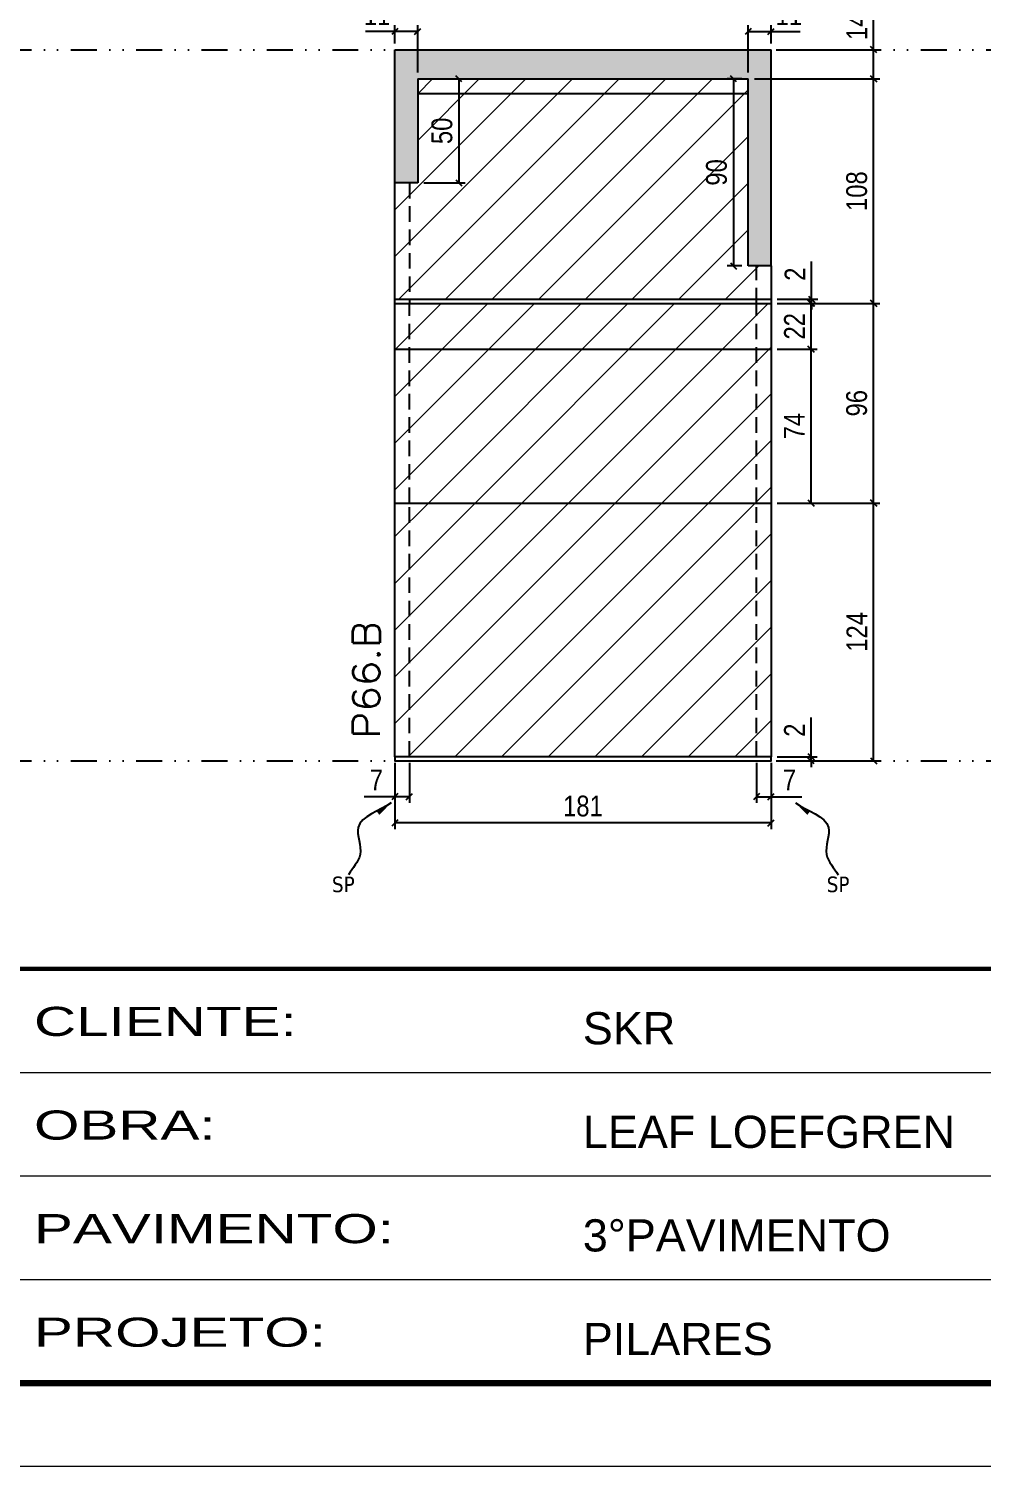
# Model space of a CAD drawing. Extents: x 14400 to 27878, y -21631 to 6985.
# Drawn here: x 16444 to 16903, y -957 to -265 of the extents above; entities that cross this region are included whole.
import ezdxf

# ---------------------------------------------------------------- set-up
doc = ezdxf.new("R2010")
doc.units = 0
for name, pattern in [('CONTINUO', [0]), ('DASHED', [0.75, 0.5, -0.25]), ('DIVIDE2', [0.625, 0.25, -0.125, 0, -0.125, 0, -0.125]), ('HIDDEN', [0.375, 0.25, -0.125])]:
    doc.linetypes.add(name, pattern=pattern)
for name, color, linetype in [('COTA', 241, 'Continuous'), ('Nível', 160, 'Continuous'), ('Painéis', 200, 'Continuous'), ('SARR_2.2x7', 40, 'Continuous'), ('Sarrafo de Pressão', 42, 'HIDDEN'), ('texto', 7, 'Continuous')]:
    doc.layers.add(name, color=color, linetype=linetype)
for name, color, linetype, lineweight in [('Folhas', 255, 'Continuous', 9), ('Hachura', 251, 'Continuous', 9), ('SARRAFO DE PRESSAO', 251, 'DASHED', 9), ('Texto Seção', 7, 'Continuous', 15)]:
    doc.layers.add(name, color=color, linetype=linetype, lineweight=lineweight)
doc.styles.add('ARIAL', font='arial.ttf')
doc.styles.add('COTA TECNICA', font='techl___.ttf', dxfattribs={"height": 10})
doc.styles.add('COTA TECNICA-50', font='techl___.ttf', dxfattribs={"height": 10})
doc.styles.add('REGUA-120', font='ROMANS.shx', dxfattribs={"height": 15})
doc.styles.get("Standard").update_dxf_attribs({"font": 'arial.ttf'})
doc.styles.add('Tecnologia', font='')
doc.styles.get('Tecnologia').set_extended_font_data('Forgotten Futurist')
doc.dimstyles.new('COTA PAINEL-50', dxfattribs={"dimtxt": 10, "dimasz": 3, "dimexe": 3, "dimexo": 3, "dimgap": 3, "dimtad": 1, "dimdec": 1, "dimzin": 12, "dimdsep": 46, "dimtxsty": 'COTA TECNICA-50', "dimblk1": 'OBLIQUE', "dimblk2": 'OBLIQUE', "dimsah": 1, "dimcen": 0.9, "dimclrd": 4, "dimclre": 4, "dimclrt": 240, "dimadec": 1, "dimazin": 3, "dimtfac": 1, "dimtdec": 1, "dimtmove": 0, "dimatfit": 3, "dimfxl": 1, "dimtolj": 1, "dimtzin": 12, "dimarcsym": 0})
doc.dimstyles.new('PAINEL', dxfattribs={"dimtxt": 10, "dimasz": 3, "dimexe": 3, "dimexo": 3, "dimgap": 3, "dimtad": 1, "dimdec": 1, "dimzin": 12, "dimdsep": 46, "dimtxsty": 'COTA TECNICA', "dimblk1": 'OBLIQUE', "dimblk2": 'OBLIQUE', "dimsah": 1, "dimcen": 0.9, "dimclrd": 4, "dimclre": 4, "dimclrt": 240, "dimadec": 1, "dimazin": 3, "dimtfac": 1, "dimtdec": 1, "dimtmove": 0, "dimatfit": 3, "dimfxl": 1, "dimtolj": 1, "dimtzin": 12, "dimarcsym": 0})
doc.dimstyles.get("Standard").update_dxf_attribs({"dimtxt": 0.18, "dimasz": 0.18, "dimexe": 0.18, "dimexo": 0.0625, "dimgap": 0.09, "dimtad": 0, "dimtih": 1, "dimtoh": 1, "dimdec": 4, "dimzin": 0, "dimdsep": 46, "dimtxsty": 'Standard', "dimcen": 0.09, "dimadec": 0, "dimazin": 0, "dimtfac": 1, "dimtdec": 4, "dimtofl": 0, "dimtmove": 0, "dimatfit": 3, "dimfxl": 1, "dimtolj": 1, "dimtzin": 0, "dimarcsym": 0})

# ---------------------------------------------------------------- blocks, each defined once
blk = doc.blocks.new('9999999999')
at = {"color": 30, "linetype": 'CONTINUO'}
for p, q in [((98564.56, 34379.64), (99583.98, 34379.64)), ((98564.56, 34329.83), (99487.98, 34329.83)), ((98564.56, 34280.02), (99487.98, 34280.02))]:
    blk.add_line(p, q, dxfattribs=at)
at = {"color": 30, "linetype": 'CONTINUO', "const_width": 2}
blk.add_lwpolyline([(99583.98, 34230.21), (99583.98, 34414.45, 0.414214), (99568.98, 34429.45), (98228.98, 34429.45, 0.414214), (98213.98, 34414.45), (98213.98, 34245.21, 0.414214), (98228.98, 34230.21), (99583.98, 34230.21)], format="xyb", dxfattribs=at)
at = {"layer": 'Folhas'}
blk.add_lwpolyline([(98138.98, 34190.21), (99623.98, 34190.21), (99623.98, 35240.21), (98138.98, 35240.21)], close=True, dxfattribs=at)
at = {"layer": 'Folhas', "color": 30, "const_width": 3}
blk.add_lwpolyline([(98213.98, 34230.21), (99583.98, 34230.21), (99583.98, 35200.21), (98213.98, 35200.21)], close=True, dxfattribs=at)
at = {"color": 7, "linetype": 'Continuous', "ltscale": 5, "style": 'ARIAL'}
for s, height, p in [('SKR', 15.483, (98837.68, 34393.13)), ('LEAF LOEFGREN', 15.4829, (98837.68, 34343.32)), ('3°PAVIMENTO', 15.4829, (98837.68, 34293.51)), ('PILARES', 15.483, (98837.68, 34243.7))]:
    blk.add_text(s, height=height, dxfattribs=at).set_placement(p)
at = {"layer": 'Folhas', "color": 7, "style": 'Tecnologia', "width": 1.5}
for s, p in [('CLIENTE:', (98573.65, 34397.17)), ('OBRA:', (98573.65, 34347.31)), ('PAVIMENTO:', (98573.65, 34297.5)), ('PROJETO:', (98573.65, 34247.69))]:
    blk.add_text(s, height=14, dxfattribs=at).set_placement(p)
blk = doc.blocks.new('_Oblique')
at = {"color": 0, "linetype": 'ByBlock', "lineweight": -2}
blk.add_line((-0.5, -0.5), (0.5, 0.5), dxfattribs=at)
blk = doc.blocks.new('*D978')
at = {"layer": 'COTA', "color": 4, "lineweight": -2, "transparency": 16777216}
for p, q in [((16620.22, -618.44), (16620.22, -650.33)), ((16801.22, -618.44), (16801.22, -650.33)), ((16801.22, -647.33), (16620.22, -647.33))]:
    blk.add_line(p, q, dxfattribs=at)
at = {"layer": 'Defpoints', "color": 0, "transparency": 16777216}
for p in [(16620.22, -615.44), (16801.22, -615.44), (16620.22, -647.33)]:
    blk.add_point(p, dxfattribs=at)
at = {"layer": 'COTA', "color": 4, "lineweight": -2, "transparency": 16777216, "xscale": 3, "yscale": 3, "zscale": 3, "rotation": 180}
blk.add_blockref('_Oblique', (16620.22, -647.33), dxfattribs=at)
at = {"layer": 'COTA', "color": 4, "lineweight": -2, "transparency": 16777216, "xscale": 3, "yscale": 3, "zscale": 3}
blk.add_blockref('_Oblique', (16801.22, -647.33), dxfattribs=at)
at = {"layer": 'COTA', "color": 240, "transparency": 16777216, "insert": (16710.72, -639.24), "char_height": 10, "attachment_point": 5, "style": 'COTA TECNICA'}
blk.add_mtext('\\A1;181', dxfattribs=at)
blk = doc.blocks.new('*D979')
at = {"layer": 'COTA', "color": 4, "lineweight": -2, "transparency": 16777216}
for p, q in [((16794.22, -618.44), (16794.22, -637.68)), ((16801.22, -620.44), (16801.22, -637.68)), ((16794.22, -634.68), (16801.22, -634.68)), ((16801.22, -634.68), (16815.95, -634.68))]:
    blk.add_line(p, q, dxfattribs=at)
at = {"layer": 'Defpoints', "color": 0, "transparency": 16777216}
for p in [(16794.22, -615.44), (16801.22, -617.44), (16801.22, -634.68)]:
    blk.add_point(p, dxfattribs=at)
at = {"layer": 'COTA', "color": 4, "lineweight": -2, "transparency": 16777216, "xscale": 3, "yscale": 3, "zscale": 3, "rotation": 180}
blk.add_blockref('_Oblique', (16794.22, -634.68), dxfattribs=at)
at = {"layer": 'COTA', "color": 4, "lineweight": -2, "transparency": 16777216, "xscale": 3, "yscale": 3, "zscale": 3}
blk.add_blockref('_Oblique', (16801.22, -634.68), dxfattribs=at)
at = {"layer": 'COTA', "color": 240, "transparency": 16777216, "insert": (16810.08, -626.61), "char_height": 10, "attachment_point": 5, "style": 'COTA TECNICA-50'}
blk.add_mtext('\\A1;7', dxfattribs=at)
blk = doc.blocks.new('*D980')
at = {"layer": 'COTA', "color": 4, "lineweight": -2, "transparency": 16777216}
for p, q in [((16620.22, -620.44), (16620.22, -637.68)), ((16627.22, -618.44), (16627.22, -637.68)), ((16620.22, -634.68), (16605.48, -634.68)), ((16627.22, -634.68), (16620.22, -634.68))]:
    blk.add_line(p, q, dxfattribs=at)
at = {"layer": 'Defpoints', "color": 0, "transparency": 16777216}
for p in [(16620.22, -617.44), (16627.22, -615.44), (16620.22, -634.68)]:
    blk.add_point(p, dxfattribs=at)
at = {"layer": 'COTA', "color": 4, "lineweight": -2, "transparency": 16777216, "xscale": 3, "yscale": 3, "zscale": 3, "rotation": 180}
blk.add_blockref('_Oblique', (16620.22, -634.68), dxfattribs=at)
at = {"layer": 'COTA', "color": 4, "lineweight": -2, "transparency": 16777216, "xscale": 3, "yscale": 3, "zscale": 3}
blk.add_blockref('_Oblique', (16627.22, -634.68), dxfattribs=at)
at = {"layer": 'COTA', "color": 240, "transparency": 16777216, "insert": (16611.35, -626.61), "char_height": 10, "attachment_point": 5, "style": 'COTA TECNICA-50'}
blk.add_mtext('\\A1;7', dxfattribs=at)
blk = doc.blocks.new('*D981')
at = {"layer": 'COTA', "color": 4, "lineweight": -2, "transparency": 16777216}
for p, q in [((16820.47, -615.44), (16820.47, -596.64)), ((16804.22, -615.44), (16823.47, -615.44)), ((16804.22, -617.44), (16823.47, -617.44)), ((16820.47, -617.44), (16820.47, -615.44)), ((16820.47, -617.44), (16820.47, -620.44))]:
    blk.add_line(p, q, dxfattribs=at)
at = {"layer": 'Defpoints', "color": 0, "transparency": 16777216}
for p in [(16801.22, -615.44), (16801.22, -617.44), (16820.47, -617.44)]:
    blk.add_point(p, dxfattribs=at)
at = {"layer": 'COTA', "color": 4, "lineweight": -2, "transparency": 16777216, "xscale": 3, "yscale": 3, "zscale": 3}
for p, rotation in [((16820.47, -615.44), 270), ((16820.47, -617.44), 90)]:
    blk.add_blockref('_Oblique', p, dxfattribs=dict(at, rotation=rotation))
at = {"layer": 'COTA', "color": 240, "transparency": 16777216, "insert": (16812.47, -602.69), "char_height": 10, "attachment_point": 5, "rotation": 90, "style": 'COTA TECNICA-50'}
blk.add_mtext('\\A1;2', dxfattribs=at)
blk = doc.blocks.new('*D1000')
at = {"layer": 'COTA', "color": 4, "linetype": 'ByBlock', "lineweight": -2, "transparency": 16777216}
for p, q in [((16804.22, -493.44), (16853.58, -493.44)), ((16850.58, -617.44), (16850.58, -493.44)), ((16804.22, -617.44), (16853.58, -617.44))]:
    blk.add_line(p, q, dxfattribs=at)
at = {"layer": 'Defpoints', "color": 0, "linetype": 'ByBlock', "transparency": 16777216}
for p in [(16801.22, -493.44), (16850.58, -493.44), (16801.22, -617.44)]:
    blk.add_point(p, dxfattribs=at)
at = {"layer": 'COTA', "color": 4, "linetype": 'ByBlock', "lineweight": -2, "transparency": 16777216, "xscale": 3, "yscale": 3, "zscale": 3}
for p, rotation in [((16850.58, -493.44), 90), ((16850.58, -617.44), 270)]:
    blk.add_blockref('_Oblique', p, dxfattribs=dict(at, rotation=rotation))
at = {"layer": 'COTA', "color": 240, "linetype": 'ByBlock', "transparency": 16777216, "insert": (16842.51, -555.44), "char_height": 10, "attachment_point": 5, "rotation": 90, "style": 'COTA TECNICA'}
blk.add_mtext('\\A1;124', dxfattribs=at)
blk = doc.blocks.new('*D1001')
at = {"layer": 'COTA', "color": 4, "linetype": 'ByBlock', "lineweight": -2, "transparency": 16777216}
for p, q in [((16804.22, -493.44), (16853.58, -493.44)), ((16850.58, -617.44), (16850.58, -493.44)), ((16804.22, -617.44), (16853.58, -617.44))]:
    blk.add_line(p, q, dxfattribs=at)
at = {"layer": 'Defpoints', "color": 0, "linetype": 'ByBlock', "transparency": 16777216}
for p in [(16801.22, -493.44), (16850.58, -493.44), (16801.22, -617.44)]:
    blk.add_point(p, dxfattribs=at)
at = {"layer": 'COTA', "color": 4, "linetype": 'ByBlock', "lineweight": -2, "transparency": 16777216, "xscale": 3, "yscale": 3, "zscale": 3}
for p, rotation in [((16850.58, -493.44), 90), ((16850.58, -617.44), 270)]:
    blk.add_blockref('_Oblique', p, dxfattribs=dict(at, rotation=rotation))
at = {"layer": 'COTA', "color": 240, "linetype": 'ByBlock', "transparency": 16777216, "insert": (16842.51, -555.44), "char_height": 10, "attachment_point": 5, "rotation": 90, "style": 'COTA TECNICA'}
blk.add_mtext('\\A1;124', dxfattribs=at)
blk = doc.blocks.new('*D1663')
at = {"layer": 'COTA', "color": 4, "lineweight": -2, "transparency": 16777216}
for p, q in [((16804.22, -397.44), (16853.58, -397.44)), ((16850.58, -493.44), (16850.58, -397.44)), ((16804.22, -493.44), (16853.58, -493.44))]:
    blk.add_line(p, q, dxfattribs=at)
at = {"layer": 'Defpoints', "color": 0, "transparency": 16777216}
for p in [(16801.22, -397.44), (16850.58, -397.44), (16801.22, -493.44)]:
    blk.add_point(p, dxfattribs=at)
at = {"layer": 'COTA', "color": 4, "lineweight": -2, "transparency": 16777216, "xscale": 3, "yscale": 3, "zscale": 3}
for p, rotation in [((16850.58, -397.44), 90), ((16850.58, -493.44), 270)]:
    blk.add_blockref('_Oblique', p, dxfattribs=dict(at, rotation=rotation))
at = {"layer": 'COTA', "color": 240, "transparency": 16777216, "insert": (16842.45, -445.44), "char_height": 10, "attachment_point": 5, "rotation": 90, "style": 'COTA TECNICA'}
blk.add_mtext('\\A1;96', dxfattribs=at)
blk = doc.blocks.new('*D1947')
at = {"layer": 'COTA', "color": 4, "lineweight": -2, "transparency": 16777216}
for p, q in [((16790.22, -286.44), (16790.22, -263.65)), ((16790.22, -266.65), (16801.22, -266.65)), ((16801.22, -272.44), (16801.22, -263.65)), ((16801.22, -266.65), (16815.3, -266.65))]:
    blk.add_line(p, q, dxfattribs=at)
at = {"layer": 'Defpoints', "color": 0, "transparency": 16777216}
for p in [(16801.22, -266.65), (16801.22, -275.44), (16790.22, -289.44)]:
    blk.add_point(p, dxfattribs=at)
at = {"layer": 'COTA', "color": 4, "lineweight": -2, "transparency": 16777216, "xscale": 3, "yscale": 3, "zscale": 3, "rotation": 180}
blk.add_blockref('_Oblique', (16790.22, -266.65), dxfattribs=at)
at = {"layer": 'COTA', "color": 4, "lineweight": -2, "transparency": 16777216, "xscale": 3, "yscale": 3, "zscale": 3}
blk.add_blockref('_Oblique', (16801.22, -266.65), dxfattribs=at)
at = {"layer": 'COTA', "color": 240, "transparency": 16777216, "insert": (16809.76, -258.6), "char_height": 10, "attachment_point": 5, "style": 'COTA TECNICA'}
blk.add_mtext('\\A1;11', dxfattribs=at)
blk = doc.blocks.new('*D1948')
at = {"layer": 'COTA', "color": 4, "lineweight": -2, "transparency": 16777216}
for p, q in [((16620.22, -266.65), (16606.13, -266.65)), ((16620.22, -272.44), (16620.22, -263.65)), ((16631.22, -266.65), (16620.22, -266.65)), ((16631.22, -286.44), (16631.22, -263.65))]:
    blk.add_line(p, q, dxfattribs=at)
at = {"layer": 'Defpoints', "color": 0, "transparency": 16777216}
for p in [(16620.22, -266.65), (16620.22, -275.44), (16631.22, -289.44)]:
    blk.add_point(p, dxfattribs=at)
at = {"layer": 'COTA', "color": 4, "lineweight": -2, "transparency": 16777216, "xscale": 3, "yscale": 3, "zscale": 3, "rotation": 180}
blk.add_blockref('_Oblique', (16620.22, -266.65), dxfattribs=at)
at = {"layer": 'COTA', "color": 4, "lineweight": -2, "transparency": 16777216, "xscale": 3, "yscale": 3, "zscale": 3}
blk.add_blockref('_Oblique', (16631.22, -266.65), dxfattribs=at)
at = {"layer": 'COTA', "color": 240, "transparency": 16777216, "insert": (16611.67, -258.6), "char_height": 10, "attachment_point": 5, "style": 'COTA TECNICA'}
blk.add_mtext('\\A1;11', dxfattribs=at)
blk = doc.blocks.new('*D1949')
at = {"layer": 'COTA', "color": 4, "lineweight": -2, "transparency": 16777216}
for p, q in [((16634.22, -289.44), (16654.04, -289.44)), ((16651.04, -289.44), (16651.04, -339.44)), ((16634.22, -339.44), (16654.04, -339.44))]:
    blk.add_line(p, q, dxfattribs=at)
at = {"layer": 'Defpoints', "color": 0, "transparency": 16777216}
for p in [(16631.22, -289.44), (16631.22, -339.44), (16651.04, -339.44)]:
    blk.add_point(p, dxfattribs=at)
at = {"layer": 'COTA', "color": 4, "lineweight": -2, "transparency": 16777216, "xscale": 3, "yscale": 3, "zscale": 3}
for p, rotation in [((16651.04, -289.44), 90), ((16651.04, -339.44), 270)]:
    blk.add_blockref('_Oblique', p, dxfattribs=dict(at, rotation=rotation))
at = {"layer": 'COTA', "color": 240, "transparency": 16777216, "insert": (16642.93, -314.44), "char_height": 10, "attachment_point": 5, "rotation": 90, "style": 'COTA TECNICA'}
blk.add_mtext('\\A1;50', dxfattribs=at)
blk = doc.blocks.new('*D2238')
at = {"layer": 'COTA', "color": 4, "lineweight": -2, "transparency": 16777216}
for p, q in [((16804.22, -419.44), (16823.47, -419.44)), ((16820.47, -493.44), (16820.47, -419.44)), ((16804.22, -493.44), (16823.47, -493.44))]:
    blk.add_line(p, q, dxfattribs=at)
at = {"layer": 'Defpoints', "color": 0, "transparency": 16777216}
for p in [(16801.22, -419.44), (16820.47, -419.44), (16801.22, -493.44)]:
    blk.add_point(p, dxfattribs=at)
at = {"layer": 'COTA', "color": 4, "lineweight": -2, "transparency": 16777216, "xscale": 3, "yscale": 3, "zscale": 3}
for p, rotation in [((16820.47, -419.44), 90), ((16820.47, -493.44), 270)]:
    blk.add_blockref('_Oblique', p, dxfattribs=dict(at, rotation=rotation))
at = {"layer": 'COTA', "color": 240, "transparency": 16777216, "insert": (16812.4, -456.44), "char_height": 10, "attachment_point": 5, "rotation": 90, "style": 'COTA TECNICA'}
blk.add_mtext('\\A1;74', dxfattribs=at)
blk = doc.blocks.new('*D2239')
at = {"layer": 'COTA', "color": 4, "lineweight": -2, "transparency": 16777216}
for p, q in [((16804.22, -397.44), (16823.47, -397.44)), ((16820.47, -419.44), (16820.47, -397.44)), ((16804.22, -419.44), (16823.47, -419.44))]:
    blk.add_line(p, q, dxfattribs=at)
at = {"layer": 'Defpoints', "color": 0, "transparency": 16777216}
for p in [(16801.22, -397.44), (16820.47, -397.44), (16801.22, -419.44)]:
    blk.add_point(p, dxfattribs=at)
at = {"layer": 'COTA', "color": 4, "lineweight": -2, "transparency": 16777216, "xscale": 3, "yscale": 3, "zscale": 3}
for p, rotation in [((16820.47, -397.44), 90), ((16820.47, -419.44), 270)]:
    blk.add_blockref('_Oblique', p, dxfattribs=dict(at, rotation=rotation))
at = {"layer": 'COTA', "color": 240, "transparency": 16777216, "insert": (16812.47, -408.44), "char_height": 10, "attachment_point": 5, "rotation": 90, "style": 'COTA TECNICA'}
blk.add_mtext('\\A1;22', dxfattribs=at)
blk = doc.blocks.new('*D2240')
at = {"layer": 'COTA', "color": 4, "lineweight": -2, "transparency": 16777216}
for p, q in [((16793.22, -289.44), (16853.58, -289.44)), ((16850.58, -397.44), (16850.58, -289.44)), ((16804.22, -397.44), (16853.58, -397.44))]:
    blk.add_line(p, q, dxfattribs=at)
at = {"layer": 'Defpoints', "color": 0, "transparency": 16777216}
for p in [(16790.22, -289.44), (16850.58, -289.44), (16801.22, -397.44)]:
    blk.add_point(p, dxfattribs=at)
at = {"layer": 'COTA', "color": 4, "lineweight": -2, "transparency": 16777216, "xscale": 3, "yscale": 3, "zscale": 3}
for p, rotation in [((16850.58, -289.44), 90), ((16850.58, -397.44), 270)]:
    blk.add_blockref('_Oblique', p, dxfattribs=dict(at, rotation=rotation))
at = {"layer": 'COTA', "color": 240, "transparency": 16777216, "insert": (16842.46, -343.44), "char_height": 10, "attachment_point": 5, "rotation": 90, "style": 'COTA TECNICA'}
blk.add_mtext('\\A1;108', dxfattribs=at)
blk = doc.blocks.new('*D2241')
at = {"layer": 'COTA', "color": 4, "lineweight": -2, "transparency": 16777216}
for p, q in [((16850.58, -275.44), (16850.58, -256.32)), ((16804.22, -275.44), (16853.58, -275.44)), ((16850.58, -289.44), (16850.58, -275.44)), ((16793.22, -289.44), (16853.58, -289.44))]:
    blk.add_line(p, q, dxfattribs=at)
at = {"layer": 'Defpoints', "color": 0, "transparency": 16777216}
for p in [(16801.22, -275.44), (16850.58, -275.44), (16790.22, -289.44)]:
    blk.add_point(p, dxfattribs=at)
at = {"layer": 'COTA', "color": 4, "lineweight": -2, "transparency": 16777216, "xscale": 3, "yscale": 3, "zscale": 3}
for p, rotation in [((16850.58, -275.44), 90), ((16850.58, -289.44), 270)]:
    blk.add_blockref('_Oblique', p, dxfattribs=dict(at, rotation=rotation))
at = {"layer": 'COTA', "color": 240, "transparency": 16777216, "insert": (16842.51, -264.38), "char_height": 10, "attachment_point": 5, "rotation": 90, "style": 'COTA TECNICA'}
blk.add_mtext('\\A1;14', dxfattribs=at)
blk = doc.blocks.new('*D2242')
at = {"layer": 'COTA', "color": 4, "lineweight": -2, "transparency": 16777216}
for p, q in [((16787.22, -289.44), (16780.13, -289.44)), ((16783.13, -289.44), (16783.13, -379.44)), ((16787.22, -379.44), (16780.13, -379.44))]:
    blk.add_line(p, q, dxfattribs=at)
at = {"layer": 'Defpoints', "color": 0, "transparency": 16777216}
for p in [(16790.22, -289.44), (16783.13, -379.44), (16790.22, -379.44)]:
    blk.add_point(p, dxfattribs=at)
at = {"layer": 'COTA', "color": 4, "lineweight": -2, "transparency": 16777216, "xscale": 3, "yscale": 3, "zscale": 3}
for p, rotation in [((16783.13, -289.44), 90), ((16783.13, -379.44), 270)]:
    blk.add_blockref('_Oblique', p, dxfattribs=dict(at, rotation=rotation))
at = {"layer": 'COTA', "color": 240, "transparency": 16777216, "insert": (16775, -334.44), "char_height": 10, "attachment_point": 5, "rotation": 90, "style": 'COTA TECNICA'}
blk.add_mtext('\\A1;90', dxfattribs=at)
blk = doc.blocks.new('*D2273')
at = {"layer": 'COTA', "color": 4, "lineweight": -2, "transparency": 16777216}
for p, q in [((16820.75, -395.44), (16820.75, -377.33)), ((16804.22, -395.44), (16823.75, -395.44)), ((16804.22, -397.44), (16823.75, -397.44)), ((16820.75, -397.44), (16820.75, -395.44)), ((16820.75, -397.44), (16820.75, -400.44))]:
    blk.add_line(p, q, dxfattribs=at)
at = {"layer": 'Defpoints', "color": 0, "transparency": 16777216}
for p in [(16801.22, -395.44), (16801.22, -397.44), (16820.75, -395.44)]:
    blk.add_point(p, dxfattribs=at)
at = {"layer": 'COTA', "color": 4, "lineweight": -2, "transparency": 16777216, "xscale": 3, "yscale": 3, "zscale": 3}
for p, rotation in [((16820.75, -395.44), 270), ((16820.75, -397.44), 90)]:
    blk.add_blockref('_Oblique', p, dxfattribs=dict(at, rotation=rotation))
at = {"layer": 'COTA', "color": 240, "transparency": 16777216, "insert": (16812.75, -383.38), "char_height": 10, "attachment_point": 5, "rotation": 90, "style": 'COTA TECNICA'}
blk.add_mtext('\\A1;2', dxfattribs=at)

msp = doc.modelspace()

# ---------------------------------------------------------------- hatches: boundary and pattern name
at = {"layer": 'COTA'}
h = msp.add_hatch(dxfattribs=at)
h.set_pattern_fill('AR-CONC', color=256, scale=0.03)
h.set_pattern_definition([(50, (0, 2), (5.4655401, -0.4781726), [0.5715, -6.2865]), (355, (0, 2), (-1.0573026, 5.7317054), [0.4572, -5.0292175]), (100.451445, (0.4555, 1.96), (4.4082374, 5.2535326), [0.4857003, -5.3427073]), (46.1842, (0, 3.524), (8.1323712, -1.2612698), [0.85725, -9.42975]), (96.63556, (0.678, 3.419), (7.122124, 7.4227837), [0.7285507, -8.0140682]), (351.18415, (0, 3.524), (7.122124, 7.4227837), [0.685799, -7.543792]), (21, (0.762, 3.143), (4.5484317, -3.067956), [0.5715, -6.2865]), (326, (0.762, 3.143), (1.8540609, 5.525639), [0.4572, -5.0292]), (71.451445, (1.141, 2.8873), (6.4024926, 2.457683), [0.4857003, -5.3426981]), (37.5, (0, 2), (0.0926581, 2.53665117), [0, -4.96824, 0, -5.1054, 0, -5.04825]), (7.5, (0, 2), (2.00458988, 3.00541724), [0, -2.91084, 0, -4.85394, 0, -1.92405]), (327.5, (-1.6993, 2), (4.06771786, -0.17186232), [0, -1.905, 0, -5.9436, 0, -7.8867]), (317.5, (-2.4613, 2), (4.44387544, 0.7627947), [0, -2.4765, 0, -3.94716, 0, -5.6007])])
h.paths.add_polyline_path([(16801.22, -275.44), (16801.22, -379.44), (16790.22, -379.44), (16790.22, -289.44), (16631.22, -289.44), (16631.22, -339.44), (16620.22, -339.44), (16620.22, -275.44)])
at = {"layer": 'Hachura'}
h = msp.add_hatch(dxfattribs=at)
h.set_pattern_fill('ANSI31', color=256, scale=5)
h.paths.add_polyline_path([(16353.89, -275.44), (16217.89, -275.44), (16217.89, -379.44), (16206.89, -379.44), (16206.89, -395.44), (16387.89, -395.44), (16387.89, -339.44), (16353.89, -339.44)])
h.paths.add_polyline_path([(16790.22, -289.44), (16631.22, -289.44), (16631.22, -339.44), (16620.22, -339.44), (16620.22, -395.44), (16801.22, -395.44), (16801.22, -379.44), (16790.22, -379.44)])
h.paths.add_polyline_path([(17043.74, -379.44), (17018.74, -379.44), (17018.74, -465.42), (17043.74, -465.42)])
h.paths.add_polyline_path([(17282.74, -339.44), (17257.74, -339.44), (17257.74, -480.42), (17282.74, -480.42)])
h = msp.add_hatch(dxfattribs=at)
h.set_pattern_fill('ANSI31', color=256, scale=5)
h.paths.add_polyline_path([(16801.22, -493.44), (16801.22, -419.44), (16620.22, -419.44), (16620.22, -493.44)])
h.paths.add_polyline_path([(16801.22, -419.44), (16801.22, -397.44), (16620.22, -397.44), (16620.22, -419.44)])
h = msp.add_hatch(dxfattribs=at)
h.set_pattern_fill('ANSI31', color=256, scale=5)
h.paths.add_polyline_path([(16801.22, -615.44), (16801.22, -493.44), (16620.22, -493.44), (16620.22, -615.44)])

# ---------------------------------------------------------------- linework, layer by layer
at = {"layer": 'COTA'}
for p, q in [((16620.22, -275.44), (16801.22, -275.44)), ((16620.22, -339.44), (16620.22, -275.44)), ((16801.22, -379.44), (16801.22, -275.44))]:
    msp.add_line(p, q, dxfattribs=at)
at = {"layer": 'Nível', "color": 4, "linetype": 'DIVIDE2', "ltscale": 50}
for p, q in [((16086.97, -275.44), (17456.97, -275.44)), ((16086.97, -617.44), (17456.97, -617.44))]:
    msp.add_line(p, q, dxfattribs=at)
at = {"layer": 'Painéis'}
for p, q in [((16631.22, -289.44), (16631.22, -339.44)), ((16631.22, -289.44), (16790.22, -289.44)), ((16790.22, -379.44), (16790.22, -289.44)), ((16620.22, -615.44), (16620.22, -339.44)), ((16631.22, -339.44), (16620.22, -339.44)), ((16801.22, -379.44), (16790.22, -379.44)), ((16801.22, -379.44), (16801.22, -615.44)), ((16620.22, -395.44), (16801.22, -395.44)), ((16620.22, -397.44), (16801.22, -397.44)), ((16620.22, -419.44), (16801.22, -419.44)), ((16620.22, -493.44), (16801.22, -493.44))]:
    msp.add_line(p, q, dxfattribs=at)
msp.add_lwpolyline([(16801.22, -615.44), (16620.22, -615.44), (16620.22, -617.44), (16801.22, -617.44)], close=True, dxfattribs=at)
at = {"layer": 'SARR_2.2x7'}
msp.add_line((16631.22, -296.44), (16790.22, -296.44), dxfattribs=at)
at = {"layer": 'Sarrafo de Pressão', "ltscale": 30}
for p, q in [((16627.22, -339.44), (16627.22, -397.44)), ((16794.22, -397.44), (16794.22, -379.44)), ((16627.22, -493.44), (16627.22, -397.44)), ((16794.22, -493.44), (16794.22, -397.44)), ((16627.22, -615.44), (16627.22, -493.44)), ((16794.22, -615.44), (16794.22, -493.44))]:
    msp.add_line(p, q, dxfattribs=at)

# ---------------------------------------------------------------- block references
at = {"layer": 'SARRAFO DE PRESSAO', "color": 6, "linetype": 'ByBlock'}
msp.add_blockref('9999999999', (-82127.01, -35146.93), dxfattribs=at)

# ---------------------------------------------------------------- texts
at = {"layer": 'texto', "color": 0, "char_height": 7.5, "attachment_point": 5}
for insert in [(16595.44, -676.93), (16833.46, -676.93)]:
    msp.add_mtext('{\\fTahoma|b0|i0|c0|p34;\\C4;SP}', dxfattribs=dict(at, insert=insert))
at = {"layer": 'Texto Seção', "style": 'REGUA-120', "width": 1.1}
msp.add_text('P66.B', height=13, rotation=90, dxfattribs=at).set_placement((16612.97, -606.68))

# ---------------------------------------------------------------- dimensions: what is measured, and where the dimension line sits
at = {"layer": 'COTA'}
for base, p1, p2, angle, dimstyle, picture, middle in [((16620.22, -266.65), (16631.22, -289.44), (16620.22, -275.44), 180, 'PAINEL', '*D1948', (16611.67, -258.6)), ((16801.22, -266.65), (16790.22, -289.44), (16801.22, -275.44), 180, 'PAINEL', '*D1947', (16809.76, -258.6)), ((16850.58, -275.44), (16790.22, -289.44), (16801.22, -275.44), 90, 'PAINEL', '*D2241', (16842.51, -264.38)), ((16651.04, -339.44), (16631.22, -289.44), (16631.22, -339.44), 90, 'PAINEL', '*D1949', (16642.93, -314.44)), ((16783.13, -379.44), (16790.22, -289.44), (16790.22, -379.44), 90, 'PAINEL', '*D2242', (16775, -334.44)), ((16850.58, -289.44), (16801.22, -397.44), (16790.22, -289.44), 90, 'PAINEL', '*D2240', (16842.46, -343.44)), ((16820.75, -395.44), (16801.22, -397.44), (16801.22, -395.44), 90, 'PAINEL', '*D2273', (16812.75, -383.38)), ((16850.58, -397.44), (16801.22, -493.44), (16801.22, -397.44), 90, 'PAINEL', '*D1663', (16842.45, -445.44)), ((16820.47, -419.44), (16801.22, -493.44), (16801.22, -419.44), 90, 'PAINEL', '*D2238', (16812.4, -456.44)), ((16620.22, -634.68), (16627.22, -615.44), (16620.22, -617.44), 180, 'COTA PAINEL-50', '*D980', (16611.35, -626.61))]:
    dim = msp.add_linear_dim(base=base, p1=p1, p2=p2, angle=angle, dimstyle=dimstyle, dxfattribs=at)
    dim.commit()
    dim.dimension.update_dxf_attribs({"geometry": picture, "text_midpoint": middle})
for base, p1, p2, angle, override, picture, middle in [((16820.47, -397.44), (16801.22, -419.44), (16801.22, -397.44), 90, {"dimtmove": 1}, '*D2239', (16812.47, -408.44)), ((16620.22, -647.33), (16801.22, -615.44), (16620.22, -615.44), 180, {"dimarcsym": 2}, '*D978', (16710.72, -639.24))]:
    dim = msp.add_linear_dim(base=base, p1=p1, p2=p2, angle=angle, dimstyle='PAINEL', override=override, dxfattribs=at)
    dim.commit()
    dim.dimension.update_dxf_attribs({"geometry": picture, "text_midpoint": middle})
at = {"layer": 'COTA', "linetype": 'ByBlock'}
for picture in ['*D1000', '*D1001']:
    dim = msp.add_aligned_dim(p1=(16801.22, -617.44), p2=(16801.22, -493.44), distance=-49.37, dimstyle='PAINEL', dxfattribs=at)
    dim.commit()
    dim.dimension.update_dxf_attribs({"geometry": picture, "text_midpoint": (16842.51, -555.44)})
at = {"layer": 'COTA'}
dim = msp.add_linear_dim(base=(16820.47, -617.44), p1=(16801.22, -615.44), p2=(16801.22, -617.44), angle=90, dimstyle='COTA PAINEL-50', dxfattribs=at)
dim.commit()
dim.dimension.update_dxf_attribs({"geometry": '*D981', "text_midpoint": (16820.47, -602.69), "dimtype": 160})
dim = msp.add_linear_dim(base=(16801.22, -634.68), p1=(16794.22, -615.44), p2=(16801.22, -617.44), dimstyle='COTA PAINEL-50', dxfattribs=at)
dim.commit()
dim.dimension.update_dxf_attribs({"geometry": '*D979', "text_midpoint": (16810.08, -626.61)})

# ---------------------------------------------------------------- leaders
at = {"layer": 'COTA', "path_type": 1}
for points in [[(16618.39, -637.62), (16602.6, -649.46), (16603.53, -662.46), (16597.97, -672.24)], [(16813.04, -637.62), (16828.83, -649.46), (16827.91, -662.46), (16833.46, -672.24)]]:
    msp.add_leader(points, dimstyle='Standard', override={"dimasz": 8}, dxfattribs=at)

doc.saveas('drawing.dxf')
